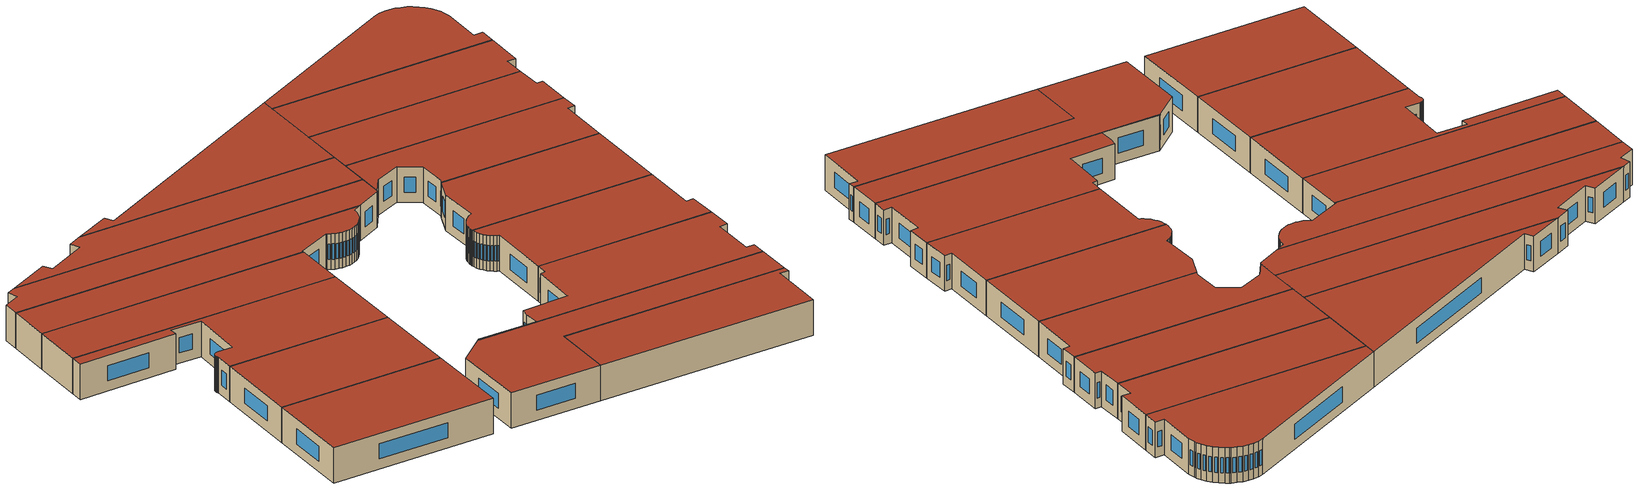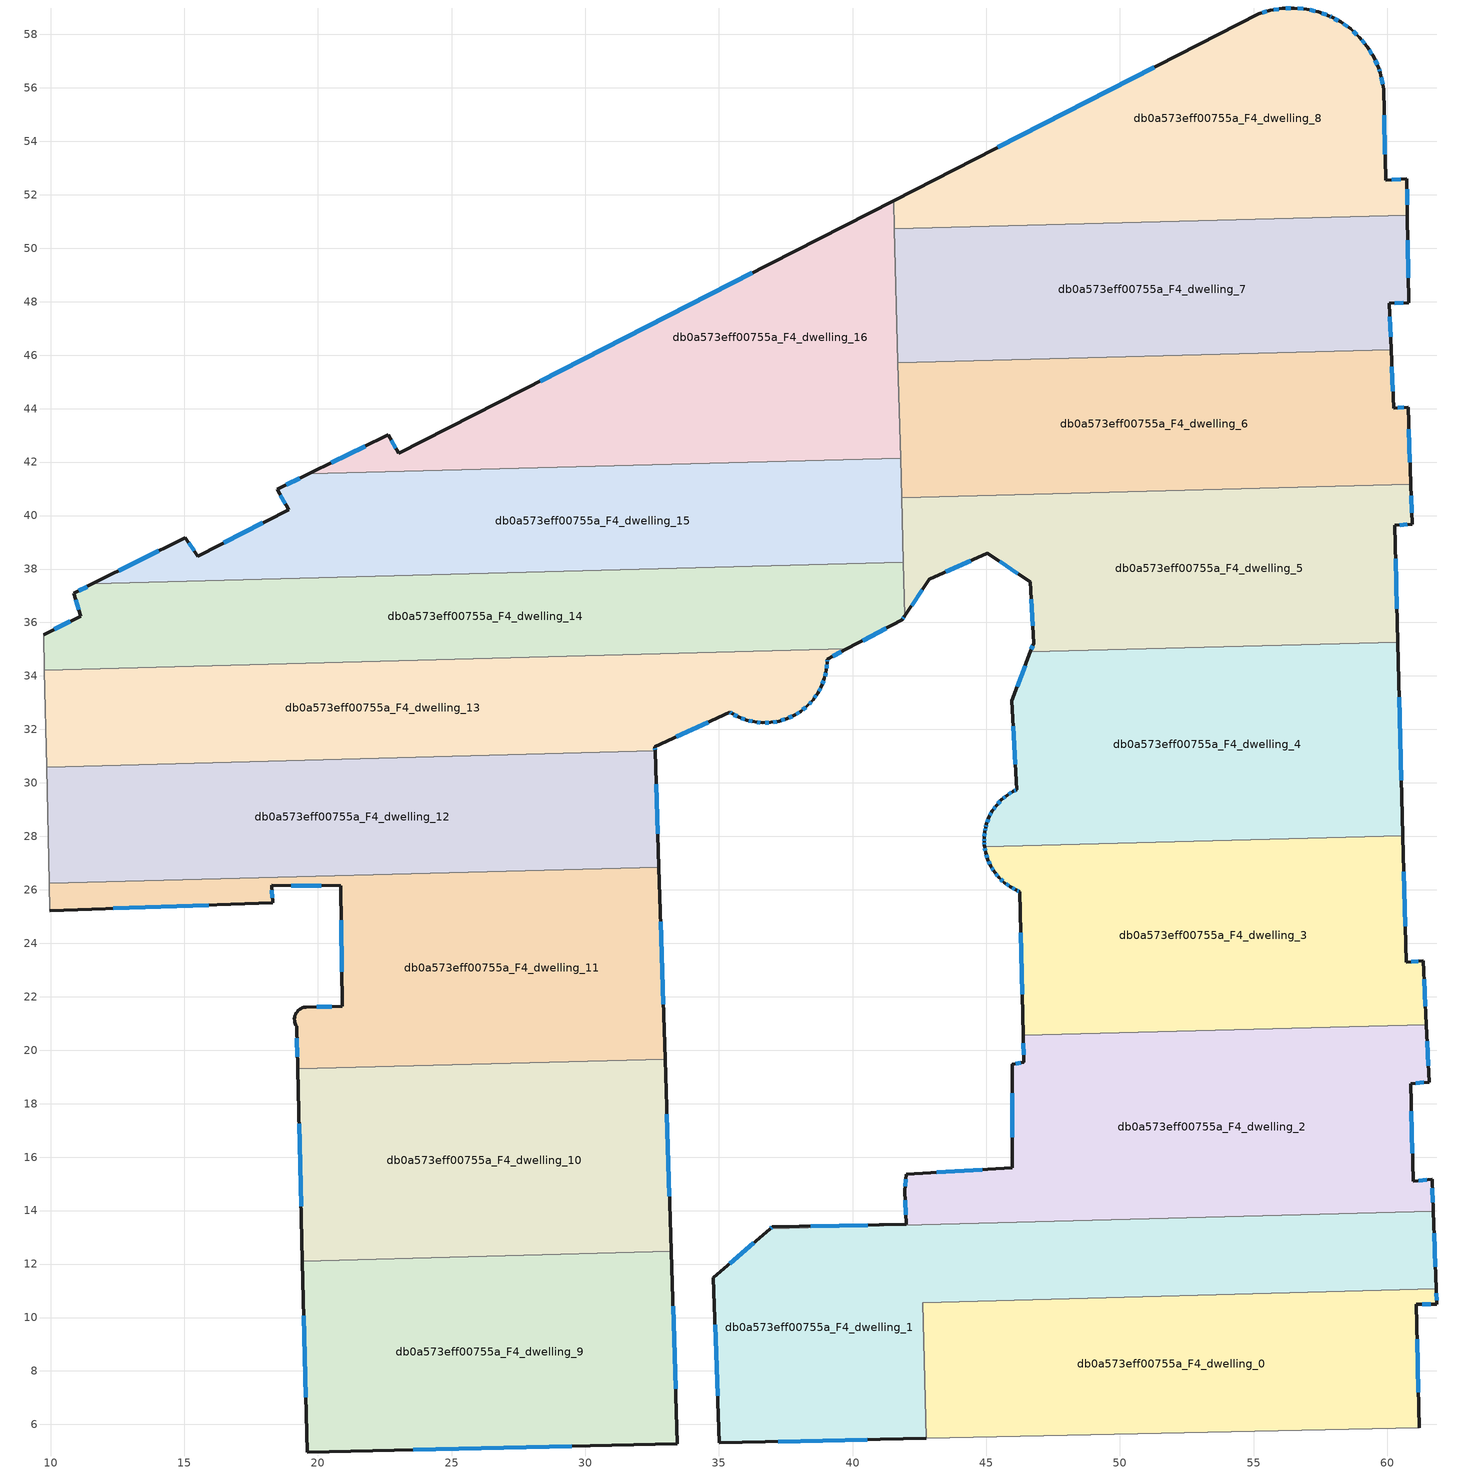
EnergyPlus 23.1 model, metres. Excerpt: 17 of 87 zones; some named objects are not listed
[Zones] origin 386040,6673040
db0a573eff00755a_F4_dwelling_0
 floor to db0a573eff00755a_F3_dwelling_0 (EU_floor_Construction): 61.83,11.07 61.85,10.49 61.09,10.5 61.19,5.88 42.77,5.48 42.63,10.56 z12
 wall outside (EU_wall_Construction): 61.19,5.88 61.09,10.5 61.85,10.49 61.83,11.07 z12:15
 wall adiabatic (EU_wall_Construction): 42.77,5.48 61.19,5.88 z12:15
 wall to db0a573eff00755a_F4_dwelling_1 (EU_wall_Construction): 61.83,11.07 42.63,10.56 42.77,5.48 z12:15
 window (EU_Window_Construction): 61.85,10.65 61.84,10.9 / 61.31,10.5 61.64,10.49 / 61.16,7.2 61.12,9.18 z12.86:14.14
 roof outside (EU_roof_Construction): 61.19,5.88 61.09,10.5 61.85,10.49 61.83,11.07 42.63,10.56 42.77,5.48 z15
db0a573eff00755a_F4_dwelling_1
 floor to db0a573eff00755a_F3_dwelling_1 (EU_floor_Construction): 61.73,13.97 61.83,11.07 42.63,10.56 42.77,5.48 35.01,5.31 34.79,11.49 36.92,13.32 z12
 wall outside (EU_wall_Construction): 36.92,13.32 34.79,11.49 35.01,5.31 42.77,5.48 / 61.83,11.07 61.73,13.97 z12:15
 wall to db0a573eff00755a_F4_dwelling_2 (EU_wall_Construction): 61.73,13.97 36.92,13.32 z12:15
 window (EU_Window_Construction): 34.86,9.72 34.95,7.07 / 36.31,12.79 35.4,12.01 / 61.8,11.9 61.76,13.14 / 37.23,5.36 40.55,5.43 z12.86:14.14
 roof outside (EU_roof_Construction): 61.83,11.07 61.73,13.97 36.92,13.32 34.79,11.49 35.01,5.31 42.77,5.48 42.63,10.56 z15
db0a573eff00755a_F4_dwelling_10
 floor to db0a573eff00755a_F3_dwelling_10 (EU_floor_Construction): 32.99,19.67 33.22,12.47 19.42,12.11 19.24,19.3 z12
 wall outside (EU_wall_Construction): 33.22,12.47 32.99,19.67 / 19.24,19.3 19.42,12.11 z12:15
 wall to db0a573eff00755a_F4_dwelling_11 (EU_wall_Construction): 32.99,19.67 19.24,19.3 z12:15
 wall to db0a573eff00755a_F4_dwelling_9 (EU_wall_Construction): 19.42,12.11 33.22,12.47 z12:15
 window (EU_Window_Construction): 33.15,14.53 33.05,17.61 / 19.29,17.25 19.37,14.16 z12.86:14.14
 roof outside (EU_roof_Construction): 33.22,12.47 32.99,19.67 19.24,19.3 19.42,12.11 z15
db0a573eff00755a_F4_dwelling_11
 floor to db0a573eff00755a_F3_dwelling_11 (EU_floor_Construction): 32.75,26.85 32.99,19.67 19.24,19.3 19.2,20.9 19.18,20.94 19.15,20.99 19.14,21.05 19.13,21.11 19.12,21.17 19.13,21.23 19.14,21.29 19.16,21.34 19.17,21.36 19.19,21.39 19.23,21.44 19.27,21.49 19.31,21.53 19.36,21.56 19.42,21.58 19.48,21.6 19.53,21.61 19.57,21.61 20.91,21.64 20.86,26.16 18.27,26.16 18.31,25.51 9.97,25.22 9.94,26.24 z12
 wall outside (EU_wall_Construction): 9.97,25.22 18.31,25.51 18.27,26.16 20.86,26.16 20.91,21.64 19.57,21.61 19.53,21.61 19.48,21.6 19.42,21.58 19.36,21.56 19.31,21.53 19.27,21.49 19.23,21.44 19.19,21.39 19.17,21.36 19.16,21.34 19.14,21.29 19.13,21.23 19.12,21.17 19.13,21.11 19.14,21.05 19.15,20.99 19.18,20.94 19.2,20.9 19.24,19.3 / 32.99,19.67 32.75,26.85 z12:15
 wall adiabatic (EU_wall_Construction): 9.94,26.24 9.97,25.22 z12:15
 wall to db0a573eff00755a_F4_dwelling_12 (EU_wall_Construction): 32.75,26.85 9.94,26.24 z12:15
 window (EU_Window_Construction): 20.53,21.63 19.95,21.62 / 20.88,24.87 20.9,22.93 / 19.01,26.16 20.12,26.16 / 18.3,25.69 18.28,25.97 / 12.35,25.3 15.93,25.42 / 32.92,21.72 32.82,24.8 / 19.21,20.44 19.23,19.76 z12.86:14.14
 roof outside (EU_roof_Construction): 32.99,19.67 32.75,26.85 9.94,26.24 9.97,25.22 18.31,25.51 18.27,26.16 20.86,26.16 20.91,21.64 19.57,21.61 19.53,21.61 19.48,21.6 19.42,21.58 19.36,21.56 19.31,21.53 19.27,21.49 19.23,21.44 19.19,21.39 19.17,21.36 19.16,21.34 19.14,21.29 19.13,21.23 19.12,21.17 19.13,21.11 19.14,21.05 19.15,20.99 19.18,20.94 19.2,20.9 19.24,19.3 z15
db0a573eff00755a_F4_dwelling_12
 floor to db0a573eff00755a_F3_dwelling_12 (EU_floor_Construction): 32.61,31.2 32.75,26.85 9.94,26.24 9.85,30.59 z12
 wall outside (EU_wall_Construction): 32.75,26.85 32.61,31.2 z12:15
 wall to db0a573eff00755a_F4_dwelling_13 (EU_wall_Construction): 32.61,31.2 9.85,30.59 z12:15
 wall adiabatic (EU_wall_Construction): 9.85,30.59 9.94,26.24 z12:15
 window (EU_Window_Construction): 32.71,28.09 32.65,29.95 z12.86:14.14
 roof outside (EU_roof_Construction): 32.75,26.85 32.61,31.2 9.85,30.59 9.94,26.24 z15
db0a573eff00755a_F4_dwelling_13
 floor to db0a573eff00755a_F3_dwelling_13 (EU_floor_Construction): 39.78,35.01 39.05,34.62 39.05,34.51 39.02,34.21 38.95,33.91 38.84,33.62 38.7,33.35 38.52,33.11 38.32,32.88 38.08,32.69 37.83,32.53 37.54,32.4 37.25,32.31 36.95,32.26 36.64,32.25 36.34,32.28 36.04,32.35 35.76,32.45 35.49,32.6 35.41,32.65 32.61,31.34 32.61,31.2 9.85,30.59 9.77,34.21 z12
 wall outside (EU_wall_Construction): 37.83,32.53 38.08,32.69 38.32,32.88 38.52,33.11 38.7,33.35 38.84,33.62 38.95,33.91 39.02,34.21 39.05,34.51 39.05,34.62 39.78,35.01 / 32.61,31.2 32.61,31.34 35.41,32.65 35.49,32.6 35.76,32.45 36.04,32.35 36.34,32.28 36.64,32.25 36.95,32.26 37.25,32.31 37.54,32.4 37.82,32.53 z12:15
 wall adiabatic (EU_wall_Construction): 9.77,34.21 9.85,30.59 z12:15
 wall to db0a573eff00755a_F4_dwelling_14 (EU_wall_Construction): 39.78,35.01 9.77,34.21 z12:15
 window (EU_Window_Construction): 38.97,34 39,34.12 / 38.87,33.71 38.92,33.83 / 38.74,33.43 38.8,33.55 / 38.57,33.18 38.65,33.28 / 38.37,32.95 38.46,33.04 / 38.15,32.74 38.25,32.83 / 37.9,32.57 38.01,32.64 / 37.62,32.44 37.74,32.49 / 37.33,32.34 37.46,32.37 / 37.04,32.27 37.16,32.3 / 36.73,32.25 36.86,32.26 / 36.43,32.27 36.56,32.26 / 36.13,32.33 36.25,32.3 / 35.84,32.42 35.96,32.38 / 35.56,32.56 35.68,32.49 / 35.43,32.63 35.46,32.61 / 33.41,31.72 34.61,32.28 / 32.61,31.24 32.61,31.3 / 39.26,34.73 39.57,34.9 / 39.05,34.54 39.05,34.59 / 39.03,34.29 39.04,34.43 z12.86:14.14
 roof outside (EU_roof_Construction): 38.08,32.69 38.32,32.88 38.52,33.11 38.7,33.35 38.84,33.62 38.95,33.91 39.02,34.21 39.05,34.51 39.05,34.62 39.78,35.01 9.77,34.21 9.85,30.59 32.61,31.2 32.61,31.34 35.41,32.65 35.49,32.6 35.76,32.45 36.04,32.35 36.34,32.28 36.64,32.25 36.95,32.26 37.25,32.31 37.54,32.4 37.82,32.53 z15
db0a573eff00755a_F4_dwelling_14
 floor to db0a573eff00755a_F3_dwelling_14 (EU_floor_Construction): 41.9,38.24 41.95,36.24 41.86,36.1 39.78,35.01 9.77,34.21 9.74,35.54 11.12,36.24 10.86,37.09 11.57,37.44 z12
 wall outside (EU_wall_Construction): 11.57,37.44 10.86,37.09 11.12,36.24 9.74,35.54 / 39.78,35.01 41.86,36.1 41.95,36.24 z12:15
 wall to db0a573eff00755a_F4_dwelling_15 (EU_wall_Construction): 41.9,38.24 11.57,37.44 z12:15
 wall adiabatic (EU_wall_Construction): 9.74,35.54 9.77,34.21 z12:15
 wall to db0a573eff00755a_F4_dwelling_5 (EU_wall_Construction): 41.95,36.24 41.9,38.24 z12:15
 window (EU_Window_Construction): 10.73,36.04 10.14,35.74 / 10.94,36.85 11.05,36.48 / 11.37,37.34 11.06,37.19 / 41.89,36.14 41.93,36.2 / 40.38,35.32 41.27,35.79 z12.86:14.14
 roof outside (EU_roof_Construction): 41.86,36.1 41.95,36.24 41.9,38.24 11.57,37.44 10.86,37.09 11.12,36.24 9.74,35.54 9.77,34.21 39.78,35.01 z15
db0a573eff00755a_F4_dwelling_15
 floor to db0a573eff00755a_F3_dwelling_15 (EU_floor_Construction): 41.79,42.15 41.9,38.24 11.57,37.44 15.04,39.17 15.51,38.48 18.91,40.22 18.48,40.98 19.66,41.56 z12
 wall outside (EU_wall_Construction): 19.66,41.56 18.48,40.98 18.91,40.22 15.51,38.48 15.04,39.17 11.57,37.44 z12:15
 wall to db0a573eff00755a_F4_dwelling_16 (EU_wall_Construction): 41.79,42.15 19.66,41.56 z12:15
 wall to db0a573eff00755a_F4_dwelling_6 (EU_wall_Construction): 41.83,40.66 41.79,42.15 z12:15
 wall to db0a573eff00755a_F4_dwelling_5 (EU_wall_Construction): 41.9,38.24 41.84,40.66 z12:15
 window (EU_Window_Construction): 18.6,40.77 18.79,40.44 / 19.32,41.4 18.82,41.15 / 14.05,38.68 12.56,37.93 / 15.38,38.68 15.18,38.97 / 17.94,39.72 16.48,38.98 z12.86:14.14
 roof outside (EU_roof_Construction): 41.9,38.24 41.79,42.15 19.66,41.56 18.48,40.98 18.91,40.22 15.51,38.48 15.04,39.17 11.57,37.44 z15
db0a573eff00755a_F4_dwelling_16
 floor to db0a573eff00755a_F3_dwelling_16 (EU_floor_Construction): 41.54,51.78 41.79,42.15 19.66,41.56 22.63,43.01 23.02,42.32 z12
 wall outside (EU_wall_Construction): 41.54,51.78 23.02,42.32 22.63,43.01 19.66,41.56 z12:15
 wall to db0a573eff00755a_F4_dwelling_7 (EU_wall_Construction): 41.7,45.71 41.57,50.73 z12:15
 wall to db0a573eff00755a_F4_dwelling_8 (EU_wall_Construction): 41.57,50.72 41.54,51.78 z12:15
 wall to db0a573eff00755a_F4_dwelling_6 (EU_wall_Construction): 41.8,42.15 41.7,45.71 z12:15
 window (EU_Window_Construction): 21.78,42.6 20.51,41.98 / 22.91,42.52 22.74,42.82 / 36.25,49.08 28.31,45.02 z12.86:14.14
 roof outside (EU_roof_Construction): 41.79,42.15 41.54,51.78 23.02,42.32 22.63,43.01 19.66,41.56 z15
db0a573eff00755a_F4_dwelling_2
 floor to db0a573eff00755a_F3_dwelling_2 (EU_floor_Construction): 61.46,20.96 61.57,18.81 60.88,18.75 60.97,15.09 61.68,15.17 61.73,13.97 36.92,13.32 37,13.39 42,13.49 41.96,14.74 42.01,15.36 45.98,15.6 45.98,15.66 45.97,19.48 46.41,19.54 46.38,20.55 z12
 wall outside (EU_wall_Construction): 46.38,20.55 46.41,19.54 45.97,19.48 45.98,15.66 45.98,15.6 42.01,15.36 41.96,14.74 42,13.49 37,13.39 36.92,13.32 / 61.73,13.97 61.68,15.17 60.97,15.09 60.88,18.75 61.57,18.81 61.46,20.96 z12:15
 wall to db0a573eff00755a_F4_dwelling_3 (EU_wall_Construction): 61.46,20.96 46.38,20.55 z12:15
 window (EU_Window_Construction): 41.97,14.38 41.99,13.85 / 42,15.18 41.98,14.92 / 44.85,15.53 43.15,15.43 / 45.98,18.39 45.98,16.75 / 46.28,19.52 46.1,19.5 / 46.39,20.26 46.4,19.83 / 61.54,19.42 61.49,20.34 / 61.08,18.77 61.37,18.79 / 60.94,16.14 60.9,17.71 / 61.48,15.15 61.17,15.11 / 61.71,14.32 61.69,14.83 / 36.98,13.37 36.94,13.34 / 40.57,13.46 38.43,13.42 z12.86:14.14
 roof outside (EU_roof_Construction): 61.73,13.97 61.68,15.17 60.97,15.09 60.88,18.75 61.57,18.81 61.46,20.96 46.38,20.55 46.41,19.54 45.97,19.48 45.98,15.66 45.98,15.6 42.01,15.36 41.96,14.74 42,13.49 37,13.39 36.92,13.32 z15
db0a573eff00755a_F4_dwelling_3
 floor to db0a573eff00755a_F3_dwelling_3 (EU_floor_Construction): 60.59,28.02 60.71,23.28 61.34,23.34 61.46,20.96 46.38,20.55 46.25,25.93 46.14,25.98 45.9,26.11 45.68,26.26 45.48,26.45 45.31,26.66 45.17,26.89 45.06,27.13 44.98,27.39 44.94,27.61 z12
 wall outside (EU_wall_Construction): 44.94,27.61 44.98,27.39 45.06,27.13 45.17,26.89 45.31,26.66 45.48,26.45 45.68,26.26 45.9,26.11 46.14,25.98 46.25,25.93 46.38,20.55 / 61.46,20.96 61.34,23.34 60.71,23.28 60.59,28.02 z12:15
 wall to db0a573eff00755a_F4_dwelling_4 (EU_wall_Construction): 60.59,28.02 44.94,27.61 z12:15
 window (EU_Window_Construction): 46.17,25.97 46.22,25.95 / 45.97,26.07 46.07,26.02 / 45.74,26.22 45.84,26.15 / 45.54,26.4 45.62,26.32 / 45.36,26.6 45.43,26.51 / 45.21,26.82 45.27,26.72 / 45.09,27.06 45.14,26.96 / 45,27.32 45.03,27.21 / 44.95,27.55 44.97,27.45 / 60.68,24.64 60.62,26.67 / 61.16,23.33 60.89,23.3 / 61.43,21.64 61.38,22.66 / 46.29,24.4 46.35,22.09 z12.86:14.14
 roof outside (EU_roof_Construction): 61.46,20.96 61.34,23.34 60.71,23.28 60.59,28.02 44.94,27.61 44.98,27.39 45.06,27.13 45.17,26.89 45.31,26.66 45.48,26.45 45.68,26.26 45.9,26.11 46.14,25.98 46.25,25.93 46.38,20.55 z15
db0a573eff00755a_F4_dwelling_4
 floor to db0a573eff00755a_F3_dwelling_4 (EU_floor_Construction): 60.4,35.26 60.59,28.02 44.94,27.61 44.93,27.66 44.92,27.8 44.92,27.93 44.95,28.2 44.97,28.31 45.01,28.46 45.1,28.71 45.23,28.95 45.39,29.17 45.57,29.37 45.78,29.54 46.01,29.68 46.13,29.74 45.95,33.07 46.66,34.9 z12
 wall outside (EU_wall_Construction): 46.66,34.9 45.95,33.07 46.13,29.74 46.01,29.68 45.78,29.54 45.57,29.37 45.39,29.17 45.23,28.95 45.1,28.71 45.01,28.46 44.97,28.31 44.95,28.2 44.92,27.93 44.92,27.8 44.93,27.66 44.94,27.61 / 60.59,28.02 60.4,35.26 z12:15
 wall to db0a573eff00755a_F4_dwelling_5 (EU_wall_Construction): 60.4,35.26 46.66,34.9 z12:15
 window (EU_Window_Construction): 44.93,27.76 44.93,27.7 / 44.92,27.89 44.92,27.84 / 44.94,28.12 44.93,28 / 44.97,28.28 44.96,28.23 / 45,28.42 44.98,28.35 / 45.08,28.64 45.04,28.53 / 45.19,28.88 45.14,28.78 / 45.34,29.11 45.28,29.01 / 45.52,29.31 45.44,29.23 / 45.72,29.49 45.63,29.42 / 45.94,29.64 45.85,29.58 / 46.1,29.73 46.04,29.7 / 46.01,32.12 46.08,30.69 / 46.46,34.38 46.15,33.59 / 60.53,30.09 60.45,33.19 z12.86:14.14
 roof outside (EU_roof_Construction): 60.59,28.02 60.4,35.26 46.66,34.9 45.95,33.07 46.13,29.74 46.01,29.68 45.78,29.54 45.57,29.37 45.39,29.17 45.23,28.95 45.1,28.71 45.01,28.46 44.97,28.31 44.95,28.2 44.92,27.93 44.92,27.8 44.93,27.66 44.94,27.61 z15
db0a573eff00755a_F4_dwelling_5
 floor to db0a573eff00755a_F3_dwelling_5 (EU_floor_Construction): 60.88,41.16 60.93,39.68 60.28,39.63 60.4,35.26 46.66,34.9 46.78,35.23 46.65,37.52 45.04,38.59 42.86,37.62 41.95,36.24 41.84,40.66 z12
 wall outside (EU_wall_Construction): 41.95,36.24 42.86,37.62 45.04,38.59 46.65,37.52 46.78,35.23 46.66,34.9 / 60.4,35.26 60.28,39.63 60.93,39.68 60.88,41.16 z12:15
 wall to db0a573eff00755a_F4_dwelling_6 (EU_wall_Construction): 60.88,41.16 41.84,40.66 z12:15
 window (EU_Window_Construction): 46.75,35.13 46.69,34.99 / 46.69,36.87 46.74,35.88 / 45.5,38.29 46.19,37.83 / 43.49,37.89 44.42,38.31 / 42.21,36.63 42.6,37.22 / 60.91,40.1 60.89,40.74 / 60.47,39.64 60.74,39.67 / 60.36,36.51 60.31,38.38 z12.86:14.14
 roof outside (EU_roof_Construction): 60.4,35.26 60.28,39.63 60.93,39.68 60.88,41.16 41.84,40.66 41.95,36.24 42.86,37.62 45.04,38.59 46.65,37.52 46.78,35.23 46.66,34.9 z15
db0a573eff00755a_F4_dwelling_6
 floor to db0a573eff00755a_F3_dwelling_6 (EU_floor_Construction): 60.15,46.2 60.24,44.02 60.78,44.05 60.88,41.16 41.84,40.66 41.7,45.71 z12
 wall outside (EU_wall_Construction): 60.88,41.16 60.78,44.05 60.24,44.02 60.15,46.2 z12:15
 wall to db0a573eff00755a_F4_dwelling_7 (EU_wall_Construction): 60.15,46.2 41.7,45.71 z12:15
 window (EU_Window_Construction): 60.21,44.64 60.18,45.58 / 60.63,44.04 60.39,44.03 / 60.85,41.99 60.81,43.23 z12.86:14.14
 roof outside (EU_roof_Construction): 60.88,41.16 60.78,44.05 60.24,44.02 60.15,46.2 41.7,45.71 41.84,40.66 z15
db0a573eff00755a_F4_dwelling_7
 floor to db0a573eff00755a_F3_dwelling_7 (EU_floor_Construction): 60.76,51.23 60.8,47.97 60.08,47.94 60.15,46.2 41.7,45.71 41.57,50.72 z12
 wall outside (EU_wall_Construction): 60.15,46.2 60.08,47.94 60.8,47.97 60.76,51.23 z12:15
 wall to db0a573eff00755a_F4_dwelling_8 (EU_wall_Construction): 60.76,51.23 41.57,50.72 z12:15
 window (EU_Window_Construction): 60.79,48.9 60.77,50.3 / 60.29,47.95 60.6,47.96 / 60.13,46.7 60.1,47.44 z12.86:14.14
 roof outside (EU_roof_Construction): 60.15,46.2 60.08,47.94 60.8,47.97 60.76,51.23 41.57,50.72 41.7,45.71 z15
db0a573eff00755a_F4_dwelling_8
 floor to db0a573eff00755a_F3_dwelling_8 (EU_floor_Construction): 59.25,57.54 59.49,57.15 59.68,56.74 59.74,56.57 59.87,55.95 59.94,52.54 60.74,52.6 60.76,51.23 41.57,50.72 41.54,51.78 55.2,58.76 55.63,58.89 56.08,58.97 56.53,58.99 56.98,58.94 57.43,58.84 57.86,58.68 57.94,58.64 58.26,58.47 58.63,58.2 58.96,57.89 z12
 wall outside (EU_wall_Construction): 60.76,51.23 60.74,52.6 59.94,52.54 59.87,55.95 59.74,56.57 59.68,56.74 59.49,57.15 59.25,57.54 58.96,57.89 58.63,58.2 58.26,58.47 57.94,58.64 57.86,58.68 57.43,58.84 56.98,58.94 56.53,58.99 56.08,58.97 55.63,58.89 55.2,58.76 41.54,51.78 z12:15
 window (EU_Window_Construction): 57.73,58.73 57.55,58.79 / 57.91,58.65 57.88,58.67 / 58.17,58.52 58.03,58.59 / 58.52,58.28 58.36,58.39 / 58.87,57.98 58.72,58.11 / 59.17,57.64 59.04,57.79 / 59.42,57.26 59.32,57.43 / 59.63,56.86 59.55,57.04 / 59.72,56.62 59.7,56.69 / 59.83,56.13 59.78,56.39 / 59.92,53.51 59.89,54.97 / 60.51,52.58 60.17,52.56 / 60.75,51.62 60.74,52.21 / 51.29,56.77 45.44,53.78 / 55.5,58.86 55.32,58.8 / 55.95,58.95 55.76,58.92 / 56.4,58.98 56.21,58.97 / 56.86,58.95 56.66,58.97 / 57.3,58.87 57.11,58.91 z12.86:14.14
 roof outside (EU_roof_Construction): 60.76,51.23 60.74,52.6 59.94,52.54 59.87,55.95 59.74,56.57 59.68,56.74 59.49,57.15 59.25,57.54 58.96,57.89 58.63,58.2 58.26,58.47 57.94,58.64 57.86,58.68 57.43,58.84 56.98,58.94 56.53,58.99 56.08,58.97 55.63,58.89 55.2,58.76 41.54,51.78 41.57,50.72 z15
db0a573eff00755a_F4_dwelling_9
 floor to db0a573eff00755a_F3_dwelling_9 (EU_floor_Construction): 33.22,12.47 33.45,5.27 19.6,4.97 19.42,12.11 z12
 wall outside (EU_wall_Construction): 19.42,12.11 19.6,4.97 33.45,5.27 33.22,12.47 z12:15
 window (EU_Window_Construction): 33.38,7.33 33.28,10.42 / 23.56,5.06 29.49,5.19 / 19.48,10.07 19.55,7.01 z12.86:14.14
 roof outside (EU_roof_Construction): 33.45,5.27 33.22,12.47 19.42,12.11 19.6,4.97 z15
[Building]
EU S2 Campaign: North Axis=0; Terrain=City; Solar Distribution=FullExterior
[Site:Location]
Helsinki-Vantaa.AP: Latitude=60.317; Longitude=24.963; Time Zone=2; Elevation=54.6
[SizingPeriod:WeatherFileDays]
AnnualSizingPeriod: Begin Month=1; Begin Day of Month=1; End Month=12; End Day of Month=31; Day of Week for Start Day=Monday; Use Weather File Daylight Saving Period=No; Use Weather File Rain and Snow Indicators=No
[MATERIAL]
EU_InternalMass_Material: Roughness=MediumRough; Thickness=0.1; Conductivity=1; Density=1800; Specific Heat=900; Thermal Absorptance=0.9; Solar Absorptance=0.7; Visible Absorptance=0.7
[MATERIAL:NOMASS] Roughness=MediumRough; Thermal Absorptance=0.9; Solar Absorptance=0.7; Visible Absorptance=0.7
Name | Thermal Resistance
EU_wall_NoMass | 1.10183
EU_roof_NoMass; EU_floor_NoMass | 1.70606
[WINDOWMATERIAL:SIMPLEGLAZINGSYSTEM]
EU_Window_SimpleGlazing: UFactor=3.11035; Solar Heat Gain Coefficient=0.8; Visible Transmittance=0.8
[CONSTRUCTION]
EU_wall_Construction: EU_wall_NoMass
EU_roof_Construction: EU_roof_NoMass
EU_floor_Construction: EU_floor_NoMass
EU_Window_Construction: EU_Window_SimpleGlazing
EU_InternalMass_Construction: EU_InternalMass_Material
[ZONE] Type=1; Multiplier=1; Ceiling Height=autocalculate; Floor Area=autocalculate; Part of Total Floor Area=Yes
Name | Volume
db0a573eff00755a_F4_dwelling_0 | 284.875
db0a573eff00755a_F4_dwelling_1 | 347.9
db0a573eff00755a_F4_dwelling_10 | 297.43
db0a573eff00755a_F4_dwelling_11 | 297.443
db0a573eff00755a_F4_dwelling_12 | 297.451
db0a573eff00755a_F4_dwelling_13 | 297.492
db0a573eff00755a_F4_dwelling_14 | 297.417
db0a573eff00755a_F4_dwelling_15 | 297.415
db0a573eff00755a_F4_dwelling_16 | 297.46
db0a573eff00755a_F4_dwelling_2 | 343.143
db0a573eff00755a_F4_dwelling_3 | 315.307
db0a573eff00755a_F4_dwelling_4 | 317.745
db0a573eff00755a_F4_dwelling_5 | 284.911
db0a573eff00755a_F4_dwelling_6 | 284.872
db0a573eff00755a_F4_dwelling_7 | 284.874
db0a573eff00755a_F4_dwelling_8 | 284.906
db0a573eff00755a_F4_dwelling_9 | 297.435
[INTERNALMASS] Construction=EU_InternalMass_Construction
Name | Zone or ZoneList | Surface Area
db0a573eff00755a_F4_dwelling_0_EU_InternalMass | db0a573eff00755a_F4_dwelling_0 | 94.9585
db0a573eff00755a_F4_dwelling_1_EU_InternalMass | db0a573eff00755a_F4_dwelling_1 | 115.963
db0a573eff00755a_F4_dwelling_2_EU_InternalMass | db0a573eff00755a_F4_dwelling_2 | 114.374
db0a573eff00755a_F4_dwelling_3_EU_InternalMass | db0a573eff00755a_F4_dwelling_3 | 105.112
db0a573eff00755a_F4_dwelling_4_EU_InternalMass | db0a573eff00755a_F4_dwelling_4 | 105.918
db0a573eff00755a_F4_dwelling_5_EU_InternalMass | db0a573eff00755a_F4_dwelling_5 | 94.9707
db0a573eff00755a_F4_dwelling_6_EU_InternalMass | db0a573eff00755a_F4_dwelling_6 | 94.9571
db0a573eff00755a_F4_dwelling_7_EU_InternalMass | db0a573eff00755a_F4_dwelling_7 | 94.9579
db0a573eff00755a_F4_dwelling_8_EU_InternalMass | db0a573eff00755a_F4_dwelling_8 | 94.9683
db0a573eff00755a_F4_dwelling_9_EU_InternalMass | db0a573eff00755a_F4_dwelling_9 | 99.1449
db0a573eff00755a_F4_dwelling_10_EU_InternalMass | db0a573eff00755a_F4_dwelling_10 | 99.1435
db0a573eff00755a_F4_dwelling_11_EU_InternalMass | db0a573eff00755a_F4_dwelling_11 | 99.1474
db0a573eff00755a_F4_dwelling_12_EU_InternalMass | db0a573eff00755a_F4_dwelling_12 | 99.1504
db0a573eff00755a_F4_dwelling_13_EU_InternalMass | db0a573eff00755a_F4_dwelling_13 | 99.164
db0a573eff00755a_F4_dwelling_14_EU_InternalMass | db0a573eff00755a_F4_dwelling_14 | 99.1392
db0a573eff00755a_F4_dwelling_15_EU_InternalMass | db0a573eff00755a_F4_dwelling_15 | 99.1384
db0a573eff00755a_F4_dwelling_16_EU_InternalMass | db0a573eff00755a_F4_dwelling_16 | 99.1532
[OTHEREQUIPMENT] Fuel Type=Electricity; Design Level Calculation Method=Watts/Area; Power per Zone Floor Area=1; Fraction Latent=0; Fraction Radiant=0; Fraction Lost=0; Carbon Dioxide Generation Rate=0; EndUse Subcategory=EU_Step8_InternalGains
Name | Zone or ZoneList or Space or SpaceList | Schedule
EU_Step8_InternalGain_db0a573eff00755a_F4_dwelling_0_f000 | db0a573eff00755a_F4_dwelling_0 | EU_Step8_GainSchedule_db0a573eff00755a_F4_dwelling_0_f000
EU_Step8_InternalGain_db0a573eff00755a_F4_dwelling_1_f000 | db0a573eff00755a_F4_dwelling_1 | EU_Step8_GainSchedule_db0a573eff00755a_F4_dwelling_1_f000
EU_Step8_InternalGain_db0a573eff00755a_F4_dwelling_2_f000 | db0a573eff00755a_F4_dwelling_2 | EU_Step8_GainSchedule_db0a573eff00755a_F4_dwelling_2_f000
EU_Step8_InternalGain_db0a573eff00755a_F4_dwelling_3_f000 | db0a573eff00755a_F4_dwelling_3 | EU_Step8_GainSchedule_db0a573eff00755a_F4_dwelling_3_f000
EU_Step8_InternalGain_db0a573eff00755a_F4_dwelling_4_f000 | db0a573eff00755a_F4_dwelling_4 | EU_Step8_GainSchedule_db0a573eff00755a_F4_dwelling_4_f000
EU_Step8_InternalGain_db0a573eff00755a_F4_dwelling_5_f000 | db0a573eff00755a_F4_dwelling_5 | EU_Step8_GainSchedule_db0a573eff00755a_F4_dwelling_5_f000
EU_Step8_InternalGain_db0a573eff00755a_F4_dwelling_6_f000 | db0a573eff00755a_F4_dwelling_6 | EU_Step8_GainSchedule_db0a573eff00755a_F4_dwelling_6_f000
EU_Step8_InternalGain_db0a573eff00755a_F4_dwelling_7_f000 | db0a573eff00755a_F4_dwelling_7 | EU_Step8_GainSchedule_db0a573eff00755a_F4_dwelling_7_f000
EU_Step8_InternalGain_db0a573eff00755a_F4_dwelling_8_f000 | db0a573eff00755a_F4_dwelling_8 | EU_Step8_GainSchedule_db0a573eff00755a_F4_dwelling_8_f000
EU_Step8_InternalGain_db0a573eff00755a_F4_dwelling_9_f000 | db0a573eff00755a_F4_dwelling_9 | EU_Step8_GainSchedule_db0a573eff00755a_F4_dwelling_9_f000
EU_Step8_InternalGain_db0a573eff00755a_F4_dwelling_10_f000 | db0a573eff00755a_F4_dwelling_10 | EU_Step8_GainSchedule_db0a573eff00755a_F4_dwelling_10_f000
EU_Step8_InternalGain_db0a573eff00755a_F4_dwelling_11_f000 | db0a573eff00755a_F4_dwelling_11 | EU_Step8_GainSchedule_db0a573eff00755a_F4_dwelling_11_f000
EU_Step8_InternalGain_db0a573eff00755a_F4_dwelling_12_f000 | db0a573eff00755a_F4_dwelling_12 | EU_Step8_GainSchedule_db0a573eff00755a_F4_dwelling_12_f000
EU_Step8_InternalGain_db0a573eff00755a_F4_dwelling_13_f000 | db0a573eff00755a_F4_dwelling_13 | EU_Step8_GainSchedule_db0a573eff00755a_F4_dwelling_13_f000
EU_Step8_InternalGain_db0a573eff00755a_F4_dwelling_14_f000 | db0a573eff00755a_F4_dwelling_14 | EU_Step8_GainSchedule_db0a573eff00755a_F4_dwelling_14_f000
EU_Step8_InternalGain_db0a573eff00755a_F4_dwelling_15_f000 | db0a573eff00755a_F4_dwelling_15 | EU_Step8_GainSchedule_db0a573eff00755a_F4_dwelling_15_f000
EU_Step8_InternalGain_db0a573eff00755a_F4_dwelling_16_f000 | db0a573eff00755a_F4_dwelling_16 | EU_Step8_GainSchedule_db0a573eff00755a_F4_dwelling_16_f000
[ZONEVENTILATION:DESIGNFLOWRATE] Schedule=EU_AlwaysOn; Design Flow Rate Calculation Method=AirChanges/Hour; Air Changes per Hour=0.756316; Ventilation Type=Natural; Fan Pressure Rise=0; Fan Total Efficiency=1; Constant Term Coefficient=1; Temperature Term Coefficient=0; Velocity Term Coefficient=0; Velocity Squared Term Coefficient=0; Minimum Indoor Temperature=-100; Maximum Indoor Temperature=100; Delta Temperature=-100; Minimum Outdoor Temperature=-100; Maximum Outdoor Temperature=100; Maximum Wind Speed=40
Name | Zone or ZoneList or Space or SpaceList
EU_ConstantAir_db0a573eff00755a_F4_dwelling_0 | db0a573eff00755a_F4_dwelling_0
EU_ConstantAir_db0a573eff00755a_F4_dwelling_1 | db0a573eff00755a_F4_dwelling_1
EU_ConstantAir_db0a573eff00755a_F4_dwelling_2 | db0a573eff00755a_F4_dwelling_2
EU_ConstantAir_db0a573eff00755a_F4_dwelling_3 | db0a573eff00755a_F4_dwelling_3
EU_ConstantAir_db0a573eff00755a_F4_dwelling_4 | db0a573eff00755a_F4_dwelling_4
EU_ConstantAir_db0a573eff00755a_F4_dwelling_5 | db0a573eff00755a_F4_dwelling_5
EU_ConstantAir_db0a573eff00755a_F4_dwelling_6 | db0a573eff00755a_F4_dwelling_6
EU_ConstantAir_db0a573eff00755a_F4_dwelling_7 | db0a573eff00755a_F4_dwelling_7
EU_ConstantAir_db0a573eff00755a_F4_dwelling_8 | db0a573eff00755a_F4_dwelling_8
EU_ConstantAir_db0a573eff00755a_F4_dwelling_9 | db0a573eff00755a_F4_dwelling_9
EU_ConstantAir_db0a573eff00755a_F4_dwelling_10 | db0a573eff00755a_F4_dwelling_10
EU_ConstantAir_db0a573eff00755a_F4_dwelling_11 | db0a573eff00755a_F4_dwelling_11
EU_ConstantAir_db0a573eff00755a_F4_dwelling_12 | db0a573eff00755a_F4_dwelling_12
EU_ConstantAir_db0a573eff00755a_F4_dwelling_13 | db0a573eff00755a_F4_dwelling_13
EU_ConstantAir_db0a573eff00755a_F4_dwelling_14 | db0a573eff00755a_F4_dwelling_14
EU_ConstantAir_db0a573eff00755a_F4_dwelling_15 | db0a573eff00755a_F4_dwelling_15
EU_ConstantAir_db0a573eff00755a_F4_dwelling_16 | db0a573eff00755a_F4_dwelling_16
[HVACTEMPLATE:ZONE:IDEALLOADSAIRSYSTEM] System Availability Schedule=EU_AlwaysOn; Maximum Heating Supply Air Temperature=50; Minimum Cooling Supply Air Temperature=13; Maximum Heating Supply Air Humidity Ratio=0.0156; Minimum Cooling Supply Air Humidity Ratio=0.0077; Heating Limit=NoLimit; Cooling Limit=NoLimit; Heating Availability Schedule=EU_AlwaysOn; Cooling Availability Schedule=EU_CoolingOff; Dehumidification Control Type=ConstantSensibleHeatRatio; Cooling Sensible Heat Ratio=0.7; Dehumidification Setpoint=60; Humidification Control Type=None; Humidification Setpoint=30; Outdoor Air Method=None; Outdoor Air Flow Rate per Person=0.00944; Outdoor Air Flow Rate per Zone Floor Area=0; Outdoor Air Flow Rate per Zone=0; Demand Controlled Ventilation Type=None; Outdoor Air Economizer Type=NoEconomizer; Heat Recovery Type=None; Sensible Heat Recovery Effectiveness=0.7; Latent Heat Recovery Effectiveness=0.65
Name | Template Thermostat
db0a573eff00755a_F4_dwelling_0 | EU_HeatOnly_db0a573eff00755a_F4_dwelling_0
db0a573eff00755a_F4_dwelling_1 | EU_HeatOnly_db0a573eff00755a_F4_dwelling_1
db0a573eff00755a_F4_dwelling_2 | EU_HeatOnly_db0a573eff00755a_F4_dwelling_2
db0a573eff00755a_F4_dwelling_3 | EU_HeatOnly_db0a573eff00755a_F4_dwelling_3
db0a573eff00755a_F4_dwelling_4 | EU_HeatOnly_db0a573eff00755a_F4_dwelling_4
db0a573eff00755a_F4_dwelling_5 | EU_HeatOnly_db0a573eff00755a_F4_dwelling_5
db0a573eff00755a_F4_dwelling_6 | EU_HeatOnly_db0a573eff00755a_F4_dwelling_6
db0a573eff00755a_F4_dwelling_7 | EU_HeatOnly_db0a573eff00755a_F4_dwelling_7
db0a573eff00755a_F4_dwelling_8 | EU_HeatOnly_db0a573eff00755a_F4_dwelling_8
db0a573eff00755a_F4_dwelling_9 | EU_HeatOnly_db0a573eff00755a_F4_dwelling_9
db0a573eff00755a_F4_dwelling_10 | EU_HeatOnly_db0a573eff00755a_F4_dwelling_10
db0a573eff00755a_F4_dwelling_11 | EU_HeatOnly_db0a573eff00755a_F4_dwelling_11
db0a573eff00755a_F4_dwelling_12 | EU_HeatOnly_db0a573eff00755a_F4_dwelling_12
db0a573eff00755a_F4_dwelling_13 | EU_HeatOnly_db0a573eff00755a_F4_dwelling_13
db0a573eff00755a_F4_dwelling_14 | EU_HeatOnly_db0a573eff00755a_F4_dwelling_14
db0a573eff00755a_F4_dwelling_15 | EU_HeatOnly_db0a573eff00755a_F4_dwelling_15
db0a573eff00755a_F4_dwelling_16 | EU_HeatOnly_db0a573eff00755a_F4_dwelling_16
[SIZING:ZONE] Zone Cooling Design Supply Air Temperature Input Method=SupplyAirTemperature; Zone Cooling Design Supply Air Temperature=13; Zone Heating Design Supply Air Temperature Input Method=SupplyAirTemperature; Zone Heating Design Supply Air Temperature=50; Zone Cooling Design Supply Air Humidity Ratio=0.008; Zone Heating Design Supply Air Humidity Ratio=0.008; Cooling Design Air Flow Method=DesignDay; Cooling Design Air Flow Rate=0; Cooling Minimum Air Flow per Zone Floor Area=0.000762; Cooling Minimum Air Flow=0; Cooling Minimum Air Flow Fraction=0.2; Heating Design Air Flow Method=DesignDay; Heating Design Air Flow Rate=0; Heating Maximum Air Flow per Zone Floor Area=0.002032; Heating Maximum Air Flow=0.141576; Heating Maximum Air Flow Fraction=0.3; Account for Dedicated Outdoor Air System=No; Dedicated Outdoor Air System Control Strategy=NeutralSupplyAir; Dedicated Outdoor Air Low Setpoint Temperature for Design=autosize; Dedicated Outdoor Air High Setpoint Temperature for Design=autosize; Zone Load Sizing Method=Sensible Load Only No Latent Load; Zone Latent Cooling Design Supply Air Humidity Ratio Input Method=HumidityRatioDifference; Zone Cooling Design Supply Air Humidity Ratio Difference=0.005; Zone Latent Heating Design Supply Air Humidity Ratio Input Method=HumidityRatioDifference; Zone Humidification Design Supply Air Humidity Ratio Difference=0.005
db0a573eff00755a_F4_dwelling_0; db0a573eff00755a_F4_dwelling_1; db0a573eff00755a_F4_dwelling_2; db0a573eff00755a_F4_dwelling_3; db0a573eff00755a_F4_dwelling_4; db0a573eff00755a_F4_dwelling_5; db0a573eff00755a_F4_dwelling_6; db0a573eff00755a_F4_dwelling_7; db0a573eff00755a_F4_dwelling_8; db0a573eff00755a_F4_dwelling_9; db0a573eff00755a_F4_dwelling_10; db0a573eff00755a_F4_dwelling_11; db0a573eff00755a_F4_dwelling_12; db0a573eff00755a_F4_dwelling_13; db0a573eff00755a_F4_dwelling_14; db0a573eff00755a_F4_dwelling_15; db0a573eff00755a_F4_dwelling_16
[SCHEDULE:CONSTANT]
Name | Hourly Value
EU_AlwaysOn | 1
EU_CoolingOff | 0
[SCHEDULE:FILE] Column Number=1; Rows to Skip at Top=0; Number of Hours of Data=8760; Column Separator=Comma; Interpolate to Timestep=No; Minutes per Item=60; Adjust Schedule for Daylight Savings=Yes
Name | File
EU_Step8_GainSchedule_db0a573eff00755a_F4_dwelling_0_f000 | ../../schedules/db0a573eff00755a/db0a573eff00755a_F4_dwelling_0_f000_gain.csv
EU_Step8_GainSchedule_db0a573eff00755a_F4_dwelling_1_f000 | ../../schedules/db0a573eff00755a/db0a573eff00755a_F4_dwelling_1_f000_gain.csv
EU_Step8_GainSchedule_db0a573eff00755a_F4_dwelling_2_f000 | ../../schedules/db0a573eff00755a/db0a573eff00755a_F4_dwelling_2_f000_gain.csv
EU_Step8_GainSchedule_db0a573eff00755a_F4_dwelling_3_f000 | ../../schedules/db0a573eff00755a/db0a573eff00755a_F4_dwelling_3_f000_gain.csv
EU_Step8_GainSchedule_db0a573eff00755a_F4_dwelling_4_f000 | ../../schedules/db0a573eff00755a/db0a573eff00755a_F4_dwelling_4_f000_gain.csv
EU_Step8_GainSchedule_db0a573eff00755a_F4_dwelling_5_f000 | ../../schedules/db0a573eff00755a/db0a573eff00755a_F4_dwelling_5_f000_gain.csv
EU_Step8_GainSchedule_db0a573eff00755a_F4_dwelling_6_f000 | ../../schedules/db0a573eff00755a/db0a573eff00755a_F4_dwelling_6_f000_gain.csv
EU_Step8_GainSchedule_db0a573eff00755a_F4_dwelling_7_f000 | ../../schedules/db0a573eff00755a/db0a573eff00755a_F4_dwelling_7_f000_gain.csv
EU_Step8_GainSchedule_db0a573eff00755a_F4_dwelling_8_f000 | ../../schedules/db0a573eff00755a/db0a573eff00755a_F4_dwelling_8_f000_gain.csv
EU_Step8_GainSchedule_db0a573eff00755a_F4_dwelling_9_f000 | ../../schedules/db0a573eff00755a/db0a573eff00755a_F4_dwelling_9_f000_gain.csv
EU_Step8_GainSchedule_db0a573eff00755a_F4_dwelling_10_f000 | ../../schedules/db0a573eff00755a/db0a573eff00755a_F4_dwelling_10_f000_gain.csv
EU_Step8_GainSchedule_db0a573eff00755a_F4_dwelling_11_f000 | ../../schedules/db0a573eff00755a/db0a573eff00755a_F4_dwelling_11_f000_gain.csv
EU_Step8_GainSchedule_db0a573eff00755a_F4_dwelling_12_f000 | ../../schedules/db0a573eff00755a/db0a573eff00755a_F4_dwelling_12_f000_gain.csv
EU_Step8_GainSchedule_db0a573eff00755a_F4_dwelling_13_f000 | ../../schedules/db0a573eff00755a/db0a573eff00755a_F4_dwelling_13_f000_gain.csv
EU_Step8_GainSchedule_db0a573eff00755a_F4_dwelling_14_f000 | ../../schedules/db0a573eff00755a/db0a573eff00755a_F4_dwelling_14_f000_gain.csv
EU_Step8_GainSchedule_db0a573eff00755a_F4_dwelling_15_f000 | ../../schedules/db0a573eff00755a/db0a573eff00755a_F4_dwelling_15_f000_gain.csv
EU_Step8_GainSchedule_db0a573eff00755a_F4_dwelling_16_f000 | ../../schedules/db0a573eff00755a/db0a573eff00755a_F4_dwelling_16_f000_gain.csv
